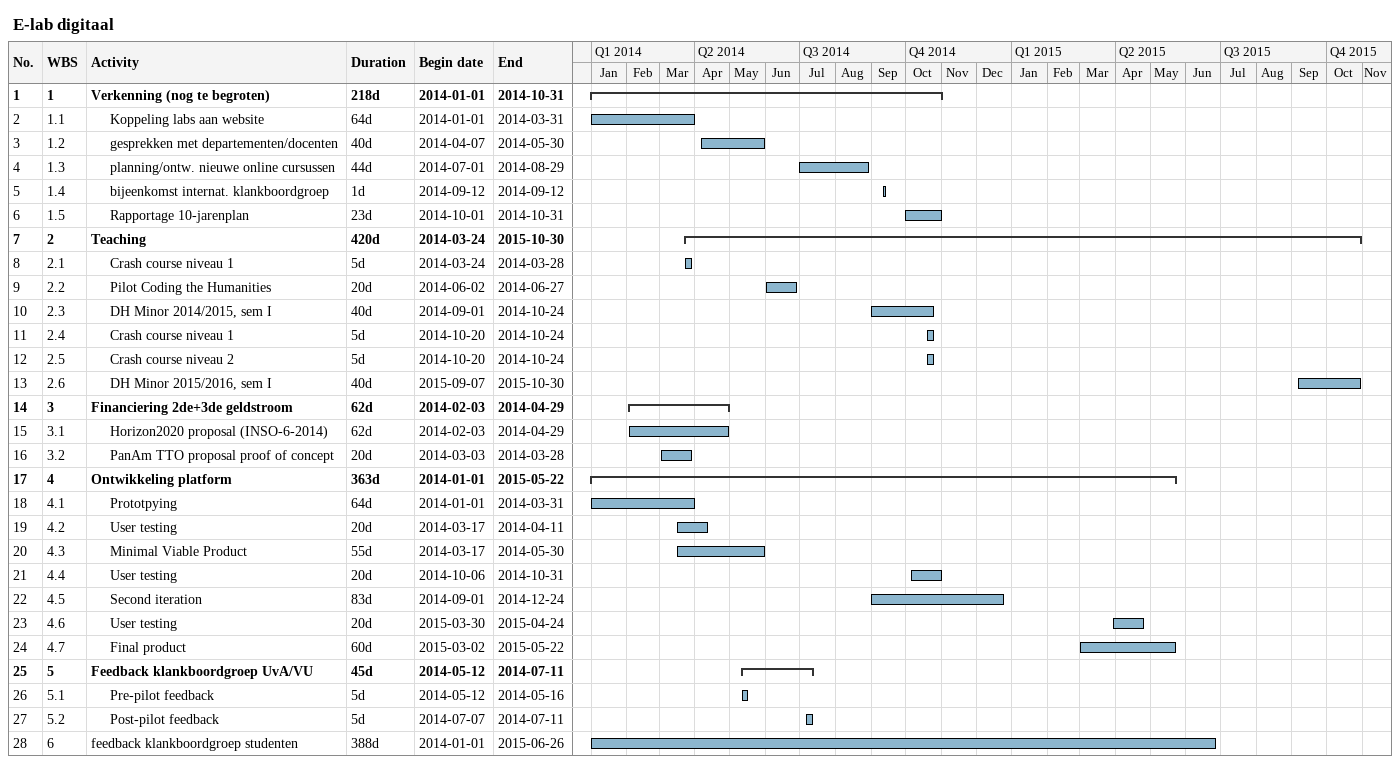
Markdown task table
E-lab digitaal

| ID | WBS | Task | Duration | Start | Finish |
|---|---|---|---|---|---|
| 1 | 1 | **Verkenning (nog te begroten)** | 218d | 2014-01-01 | 2014-10-31 |
| 2 | 1.1 | Koppeling labs aan website | 64d | 2014-01-01 | 2014-03-31 |
| 3 | 1.2 | gesprekken met departementen/docenten | 40d | 2014-04-07 | 2014-05-30 |
| 4 | 1.3 | planning/ontw. nieuwe online cursussen | 44d | 2014-07-01 | 2014-08-29 |
| 5 | 1.4 | bijeenkomst internat. klankboordgroep | 1d | 2014-09-12 | 2014-09-12 |
| 6 | 1.5 | Rapportage 10-jarenplan | 23d | 2014-10-01 | 2014-10-31 |
| 7 | 2 | **Teaching** | 420d | 2014-03-24 | 2015-10-30 |
| 8 | 2.1 | Crash course niveau 1 | 5d | 2014-03-24 | 2014-03-28 |
| 9 | 2.2 | Pilot Coding the Humanities | 20d | 2014-06-02 | 2014-06-27 |
| 10 | 2.3 | DH Minor 2014/2015, sem I | 40d | 2014-09-01 | 2014-10-24 |
| 11 | 2.4 | Crash course niveau 1 | 5d | 2014-10-20 | 2014-10-24 |
| 12 | 2.5 | Crash course niveau 2 | 5d | 2014-10-20 | 2014-10-24 |
| 13 | 2.6 | DH Minor 2015/2016, sem I | 40d | 2015-09-07 | 2015-10-30 |
| 14 | 3 | **Financiering 2de+3de geldstroom** | 62d | 2014-02-03 | 2014-04-29 |
| 15 | 3.1 | Horizon2020 proposal (INSO-6-2014) | 62d | 2014-02-03 | 2014-04-29 |
| 16 | 3.2 | PanAm TTO proposal proof of concept | 20d | 2014-03-03 | 2014-03-28 |
| 17 | 4 | **Ontwikkeling platform** | 363d | 2014-01-01 | 2015-05-22 |
| 18 | 4.1 | Prototpying | 64d | 2014-01-01 | 2014-03-31 |
| 19 | 4.2 | User testing | 20d | 2014-03-17 | 2014-04-11 |
| 20 | 4.3 | Minimal Viable Product | 55d | 2014-03-17 | 2014-05-30 |
| 21 | 4.4 | User testing | 20d | 2014-10-06 | 2014-10-31 |
| 22 | 4.5 | Second iteration | 83d | 2014-09-01 | 2014-12-24 |
| 23 | 4.6 | User testing | 20d | 2015-03-30 | 2015-04-24 |
| 24 | 4.7 | Final product | 60d | 2015-03-02 | 2015-05-22 |
| 25 | 5 | **Feedback klankboordgroep UvA/VU** | 45d | 2014-05-12 | 2014-07-11 |
| 26 | 5.1 | Pre-pilot feedback | 5d | 2014-05-12 | 2014-05-16 |
| 27 | 5.2 | Post-pilot feedback | 5d | 2014-07-07 | 2014-07-11 |
| 28 | 6 | feedback klankboordgroep studenten | 388d | 2014-01-01 | 2015-06-26 |
